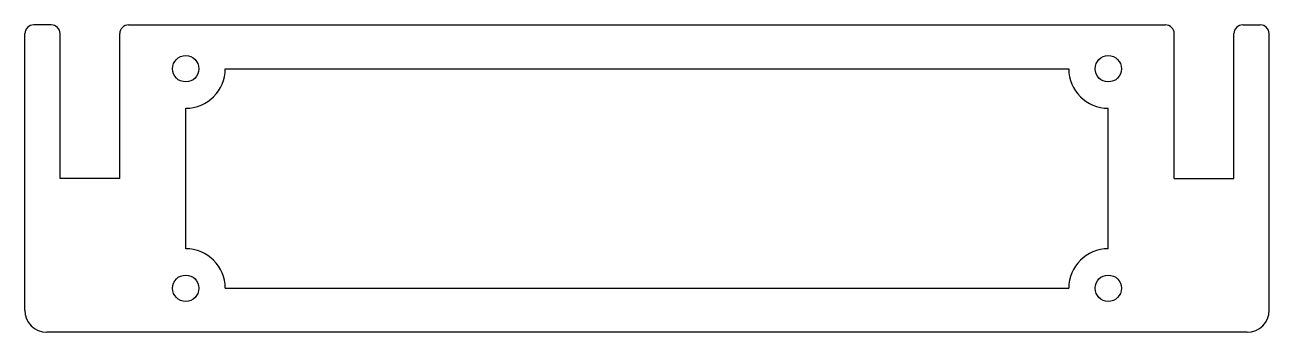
# Model space of a CAD drawing. Header units: millimetres. Extents: x -71 to 71, y -18 to 18.
import ezdxf

# ---------------------------------------------------------------- set-up
doc = ezdxf.new("R2010")
doc.units = ezdxf.units.MM

msp = doc.modelspace()

# ---------------------------------------------------------------- linework, layer by layer
at = {"color": 7, "linetype": 'Continuous', "lineweight": 25}
for p, q in [((-67.8, 17.5), (-69.8, 17.5)), ((-59, 17.5), (59, 17.5)), ((67.8, 17.5), (69.8, 17.5)), ((-70.8, -15), (-70.8, 16.5)), ((-66.8, 0), (-66.8, 16.5)), ((-60, 0), (-60, 16.5)), ((60, 0), (60, 16.5)), ((66.8, 0), (66.8, 16.5)), ((70.8, -15), (70.8, 16.5)), ((-48, 12.5), (48, 12.5)), ((-52.5, -8), (-52.5, 8)), ((52.5, -8), (52.5, 8)), ((-60, 0), (-66.8, 0)), ((60, 0), (66.8, 0)), ((-48, -12.5), (48, -12.5)), ((68.3, -17.5), (-68.3, -17.5))]:
    msp.add_line(p, q, dxfattribs=at)
for centre in [(-52.5, 12.5), (52.5, 12.5), (-52.5, -12.5), (52.5, -12.5)]:
    msp.add_circle(centre, 1.5, dxfattribs=at)
for centre, radius, start, end in [((-69.8, 16.5), 1, 90, 180), ((-67.8, 16.5), 1, 0, 90), ((-59, 16.5), 1, 90, 180), ((59, 16.5), 1, 0, 90), ((67.8, 16.5), 1, 90, 180), ((69.8, 16.5), 1, 0, 90), ((-52.5, 12.5), 4.5, 270, 0), ((52.5, 12.5), 4.5, 180, 270), ((-52.5, -12.5), 4.5, 0, 90), ((52.5, -12.5), 4.5, 90, 180), ((-68.3, -15), 2.5, 180, 270), ((68.3, -15), 2.5, 270, 0)]:
    msp.add_arc(centre, radius, start, end, dxfattribs=at)

doc.saveas('drawing.dxf')
